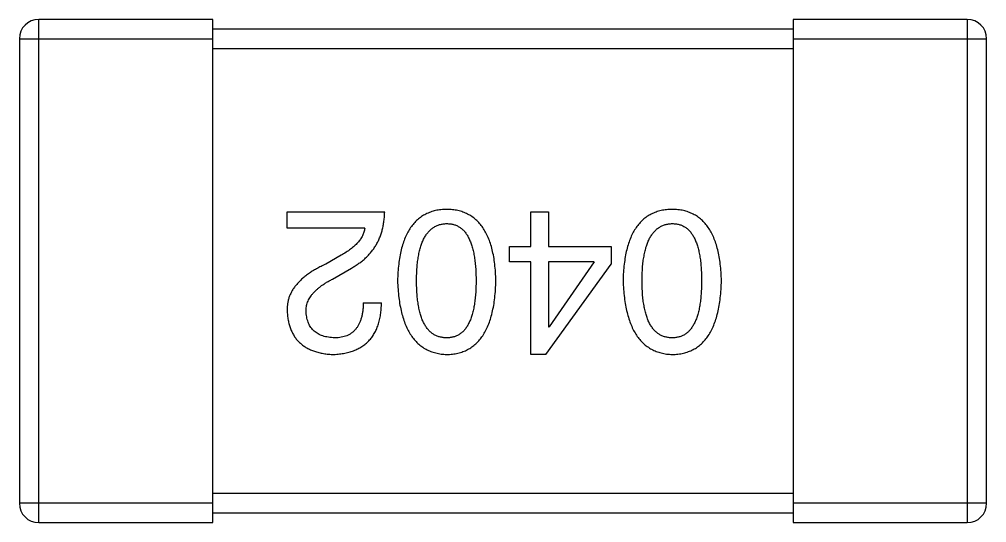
# Model space of a CAD drawing. Header units: millimetres. Extents: x -67 to 102, y -58 to 29.
# Drawn here: x 60.265 to 61.265, y 0.212 to 0.732 of the extents above; entities that cross this region are included whole.
import ezdxf

# ---------------------------------------------------------------- set-up
doc = ezdxf.new("R2010")
doc.units = ezdxf.units.MM
doc.header["$LTSCALE"] = 1.21
doc.header["$MEASUREMENT"] = 0
doc.layers.get('0').update_dxf_attribs({"linetype": 'CONTINUOUS'})

msp = doc.modelspace()

# ---------------------------------------------------------------- linework, layer by layer
at = {"color": 7, "linetype": 'Continuous'}
for p, q in [((60.2852, 0.2117), (60.2852, 0.7317)), ((60.4652, 0.7317), (60.2852, 0.7317)), ((60.4652, 0.2117), (60.4652, 0.7317)), ((61.0652, 0.7317), (61.0652, 0.2117)), ((61.2452, 0.7317), (61.0652, 0.7317)), ((61.2452, 0.7317), (61.2452, 0.2117)), ((61.0652, 0.7217), (60.4652, 0.7217)), ((60.2652, 0.7117), (60.2652, 0.2317)), ((60.2652, 0.7117), (60.4652, 0.7117)), ((61.0652, 0.7117), (61.2652, 0.7117)), ((61.2652, 0.2317), (61.2652, 0.7117)), ((60.4652, 0.7017), (61.0652, 0.7017)), ((60.5421, 0.5158), (60.5421, 0.533)), ((60.5421, 0.533), (60.6429, 0.533)), ((60.7941, 0.4969), (60.7941, 0.533)), ((60.7941, 0.533), (60.8121, 0.533)), ((60.8121, 0.533), (60.8121, 0.4969)), ((60.6224, 0.5158), (60.5421, 0.5158)), ((60.7719, 0.4813), (60.7719, 0.4969)), ((60.7719, 0.4969), (60.7941, 0.4969)), ((60.8121, 0.4969), (60.8769, 0.4969)), ((60.8769, 0.4969), (60.8769, 0.4789)), ((60.5978, 0.4879), (60.5822, 0.4789)), ((60.7941, 0.4813), (60.7719, 0.4813)), ((60.7941, 0.3854), (60.7941, 0.4813)), ((60.8121, 0.4813), (60.8121, 0.4141)), ((60.8596, 0.4813), (60.8121, 0.4813)), ((60.8596, 0.4813), (60.8129, 0.4141)), ((60.5888, 0.4633), (60.6085, 0.4748)), ((60.8096, 0.3854), (60.8769, 0.4789)), ((60.6208, 0.4387), (60.6396, 0.4387)), ((60.8121, 0.4141), (60.8129, 0.4141)), ((60.8096, 0.3854), (60.7941, 0.3854)), ((61.0652, 0.2417), (60.4652, 0.2417)), ((60.4652, 0.2317), (60.2652, 0.2317)), ((61.2652, 0.2317), (61.0652, 0.2317)), ((60.4652, 0.2217), (61.0652, 0.2217)), ((60.2852, 0.2117), (60.4652, 0.2117)), ((61.0652, 0.2117), (61.2452, 0.2117))]:
    msp.add_line(p, q, dxfattribs=at)
for centre, start, end in [((60.2852, 0.7117), 90, 180), ((61.2452, 0.7117), 0, 90), ((60.2852, 0.2317), 180, 270), ((61.2452, 0.2317), 270, 0)]:
    msp.add_arc(centre, 0.02, start, end, dxfattribs=at)
for points, knots in [([(60.6085, 0.4748), (60.6098, 0.4755), (60.6125, 0.477), (60.6163, 0.4796), (60.6199, 0.4822), (60.6232, 0.4851), (60.6263, 0.4882), (60.6291, 0.4914), (60.6316, 0.4947), (60.6339, 0.4983), (60.636, 0.502), (60.6377, 0.506), (60.6392, 0.51), (60.6405, 0.5143), (60.6415, 0.5187), (60.6422, 0.5233), (60.6427, 0.5281), (60.6428, 0.5313), (60.6429, 0.533)], [0, 0, 0, 0, 0.065828, 0.130094, 0.192451, 0.254037, 0.313974, 0.373757, 0.433048, 0.492243, 0.551902, 0.611758, 0.672678, 0.734814, 0.798569, 0.863693, 0.930488, 1, 1, 1, 1]), ([(60.707, 0.5354), (60.705, 0.5353), (60.7011, 0.5352), (60.6955, 0.5342), (60.6903, 0.5327), (60.6854, 0.5306), (60.6808, 0.528), (60.6767, 0.5247), (60.6729, 0.5209), (60.6696, 0.5166), (60.6666, 0.5116), (60.664, 0.5062), (60.6617, 0.5001), (60.6599, 0.4935), (60.6583, 0.4863), (60.6573, 0.4786), (60.6565, 0.4703), (60.6563, 0.4646), (60.6562, 0.4617)], [0, 0, 0, 0, 0.059134, 0.115603, 0.169236, 0.221572, 0.273254, 0.32474, 0.377319, 0.431815, 0.488555, 0.548609, 0.612242, 0.680182, 0.75251, 0.829782, 0.91231, 1, 1, 1, 1]), ([(60.7578, 0.4617), (60.7577, 0.4646), (60.7575, 0.4703), (60.7568, 0.4786), (60.7557, 0.4863), (60.7541, 0.4935), (60.7523, 0.5001), (60.75, 0.5061), (60.7474, 0.5117), (60.7444, 0.5166), (60.7411, 0.521), (60.7373, 0.5247), (60.7332, 0.528), (60.7287, 0.5306), (60.7238, 0.5327), (60.7185, 0.5342), (60.7129, 0.5352), (60.709, 0.5353), (60.707, 0.5354)], [0, 0, 0, 0, 0.087693, 0.170223, 0.247496, 0.319826, 0.387768, 0.451403, 0.511459, 0.568358, 0.622671, 0.675251, 0.726739, 0.778422, 0.830759, 0.884394, 0.940865, 1, 1, 1, 1]), ([(60.9402, 0.5354), (60.9382, 0.5353), (60.9343, 0.5352), (60.9287, 0.5342), (60.9234, 0.5327), (60.9185, 0.5306), (60.914, 0.528), (60.9098, 0.5247), (60.9061, 0.5209), (60.9027, 0.5166), (60.8997, 0.5116), (60.8971, 0.5062), (60.8949, 0.5001), (60.893, 0.4935), (60.8915, 0.4863), (60.8904, 0.4786), (60.8896, 0.4703), (60.8894, 0.4646), (60.8893, 0.4617)], [0, 0, 0, 0, 0.059134, 0.115603, 0.169236, 0.221572, 0.273254, 0.32474, 0.377319, 0.431815, 0.488555, 0.548609, 0.612242, 0.680182, 0.75251, 0.829782, 0.91231, 1, 1, 1, 1]), ([(60.991, 0.4617), (60.9909, 0.4646), (60.9907, 0.4703), (60.9899, 0.4786), (60.9888, 0.4863), (60.9873, 0.4935), (60.9854, 0.5001), (60.9832, 0.5061), (60.9806, 0.5117), (60.9776, 0.5166), (60.9742, 0.521), (60.9705, 0.5247), (60.9663, 0.528), (60.9618, 0.5306), (60.9569, 0.5327), (60.9517, 0.5342), (60.946, 0.5352), (60.9421, 0.5353), (60.9402, 0.5354)], [0, 0, 0, 0, 0.087693, 0.170223, 0.247496, 0.319826, 0.387768, 0.451403, 0.511459, 0.568358, 0.622671, 0.675251, 0.726739, 0.778422, 0.830759, 0.884394, 0.940865, 1, 1, 1, 1]), ([(60.6759, 0.4617), (60.6759, 0.464), (60.6759, 0.4686), (60.6763, 0.4752), (60.6769, 0.4813), (60.6777, 0.487), (60.6788, 0.4923), (60.6801, 0.4972), (60.6817, 0.5015), (60.6835, 0.5055), (60.6856, 0.509), (60.6879, 0.512), (60.6905, 0.5146), (60.6933, 0.5167), (60.6964, 0.5184), (60.6997, 0.5197), (60.7033, 0.5204), (60.7057, 0.5206), (60.707, 0.5207)], [0, 0, 0, 0, 0.094834, 0.184067, 0.267029, 0.344713, 0.417334, 0.484367, 0.546941, 0.604717, 0.65953, 0.710539, 0.759381, 0.806382, 0.853027, 0.900623, 0.949121, 1, 1, 1, 1]), ([(60.707, 0.5207), (60.7082, 0.5206), (60.7106, 0.5205), (60.7141, 0.5199), (60.7174, 0.5187), (60.7203, 0.517), (60.7231, 0.515), (60.7256, 0.5124), (60.7278, 0.5094), (60.7298, 0.5059), (60.7316, 0.5019), (60.7332, 0.4975), (60.7344, 0.4927), (60.7355, 0.4874), (60.7363, 0.4816), (60.7369, 0.4754), (60.7373, 0.4687), (60.7373, 0.464), (60.7373, 0.4617)], [0, 0, 0, 0, 0.049766, 0.097012, 0.143225, 0.188786, 0.235079, 0.282962, 0.333687, 0.387747, 0.445963, 0.508657, 0.576545, 0.649868, 0.72822, 0.812712, 0.903543, 1, 1, 1, 1]), ([(60.909, 0.4617), (60.909, 0.464), (60.9091, 0.4686), (60.9094, 0.4752), (60.91, 0.4813), (60.9109, 0.487), (60.912, 0.4923), (60.9133, 0.4972), (60.9148, 0.5015), (60.9167, 0.5055), (60.9188, 0.509), (60.9211, 0.512), (60.9236, 0.5146), (60.9265, 0.5167), (60.9295, 0.5184), (60.9329, 0.5197), (60.9364, 0.5204), (60.9389, 0.5206), (60.9402, 0.5207)], [0, 0, 0, 0, 0.094834, 0.184067, 0.267029, 0.344713, 0.417334, 0.484367, 0.546941, 0.604717, 0.65953, 0.710539, 0.759381, 0.806382, 0.853027, 0.900623, 0.949121, 1, 1, 1, 1]), ([(60.9402, 0.5207), (60.9414, 0.5206), (60.9438, 0.5205), (60.9473, 0.5199), (60.9505, 0.5187), (60.9535, 0.517), (60.9562, 0.515), (60.9588, 0.5124), (60.961, 0.5094), (60.963, 0.5059), (60.9648, 0.5019), (60.9663, 0.4975), (60.9676, 0.4927), (60.9687, 0.4874), (60.9695, 0.4816), (60.97, 0.4754), (60.9704, 0.4687), (60.9705, 0.464), (60.9705, 0.4617)], [0, 0, 0, 0, 0.049766, 0.097012, 0.143225, 0.188786, 0.235079, 0.282962, 0.333687, 0.387747, 0.445963, 0.508657, 0.576545, 0.649868, 0.72822, 0.812712, 0.903543, 1, 1, 1, 1]), ([(60.6224, 0.5158), (60.6221, 0.5145), (60.6216, 0.5118), (60.62, 0.5081), (60.6178, 0.5044), (60.615, 0.5009), (60.6116, 0.4974), (60.6076, 0.4941), (60.6029, 0.4909), (60.5996, 0.4889), (60.5978, 0.4879)], [0, 0, 0, 0, 0.103034, 0.208166, 0.318255, 0.434664, 0.559728, 0.695394, 0.841708, 1, 1, 1, 1]), ([(60.5822, 0.4789), (60.5805, 0.4781), (60.5772, 0.4766), (60.5725, 0.4741), (60.5681, 0.4715), (60.5641, 0.4688), (60.5604, 0.4661), (60.557, 0.4632), (60.554, 0.4602), (60.5513, 0.4572), (60.5489, 0.4541), (60.5469, 0.4509), (60.5453, 0.4476), (60.5439, 0.4442), (60.5429, 0.4407), (60.5423, 0.4371), (60.542, 0.4334), (60.542, 0.4309), (60.5421, 0.4297)], [0, 0, 0, 0, 0.082731, 0.161257, 0.236138, 0.307554, 0.375712, 0.440848, 0.502916, 0.562567, 0.619798, 0.675716, 0.73039, 0.78386, 0.837315, 0.890547, 0.944917, 1, 1, 1, 1]), ([(60.5617, 0.4289), (60.5617, 0.4297), (60.5616, 0.4313), (60.5618, 0.4337), (60.5622, 0.4361), (60.5628, 0.4384), (60.5637, 0.4407), (60.5648, 0.443), (60.5661, 0.4452), (60.5677, 0.4473), (60.5695, 0.4495), (60.5716, 0.4516), (60.5739, 0.4536), (60.5764, 0.4557), (60.5791, 0.4576), (60.5821, 0.4596), (60.5854, 0.4615), (60.5876, 0.4627), (60.5888, 0.4633)], [0, 0, 0, 0, 0.052237, 0.103888, 0.155485, 0.207395, 0.259864, 0.31356, 0.369176, 0.4266, 0.486836, 0.550048, 0.61567, 0.685271, 0.75824, 0.834614, 0.915635, 1, 1, 1, 1]), ([(60.6562, 0.4617), (60.6563, 0.4586), (60.6566, 0.4528), (60.6574, 0.4443), (60.6586, 0.4364), (60.6602, 0.4291), (60.6621, 0.4223), (60.6643, 0.4161), (60.667, 0.4104), (60.67, 0.4053), (60.6734, 0.4008), (60.6771, 0.3969), (60.6812, 0.3935), (60.6857, 0.3907), (60.6905, 0.3885), (60.6957, 0.3869), (60.7012, 0.3858), (60.705, 0.3856), (60.707, 0.3854)], [0, 0, 0, 0, 0.088475, 0.171606, 0.249595, 0.322626, 0.391327, 0.455765, 0.516374, 0.573675, 0.628522, 0.681161, 0.732559, 0.783563, 0.83504, 0.887639, 0.942585, 1, 1, 1, 1]), ([(60.707, 0.4026), (60.7057, 0.4027), (60.7033, 0.4028), (60.6997, 0.4035), (60.6964, 0.4046), (60.6933, 0.4062), (60.6905, 0.4084), (60.6879, 0.4109), (60.6856, 0.414), (60.6835, 0.4174), (60.6817, 0.4214), (60.6801, 0.4258), (60.6788, 0.4306), (60.6777, 0.436), (60.6769, 0.4417), (60.6763, 0.448), (60.6759, 0.4547), (60.6759, 0.4593), (60.6759, 0.4617)], [0, 0, 0, 0, 0.050604, 0.098688, 0.145699, 0.191791, 0.238625, 0.286717, 0.337546, 0.391814, 0.449755, 0.512106, 0.579685, 0.652048, 0.730262, 0.814146, 0.904281, 1, 1, 1, 1]), ([(60.7373, 0.4617), (60.7373, 0.4593), (60.7373, 0.4547), (60.7369, 0.448), (60.7363, 0.4417), (60.7355, 0.436), (60.7344, 0.4307), (60.7332, 0.4258), (60.7316, 0.4214), (60.7298, 0.4175), (60.7278, 0.414), (60.7256, 0.4109), (60.7231, 0.4084), (60.7203, 0.4063), (60.7173, 0.4046), (60.7141, 0.4035), (60.7106, 0.4028), (60.7082, 0.4027), (60.707, 0.4026)], [0, 0, 0, 0, 0.096452, 0.187278, 0.271765, 0.350519, 0.423437, 0.491321, 0.554011, 0.612224, 0.666281, 0.717003, 0.764884, 0.811423, 0.856783, 0.902993, 0.950236, 1, 1, 1, 1]), ([(60.707, 0.3854), (60.709, 0.3855), (60.7129, 0.3857), (60.7185, 0.3867), (60.7238, 0.3883), (60.7287, 0.3904), (60.7332, 0.3931), (60.7373, 0.3965), (60.7411, 0.4004), (60.7444, 0.4049), (60.7474, 0.41), (60.75, 0.4157), (60.7523, 0.4219), (60.7541, 0.4288), (60.7557, 0.4362), (60.7568, 0.4441), (60.7575, 0.4527), (60.7577, 0.4586), (60.7578, 0.4617)], [0, 0, 0, 0, 0.057911, 0.113262, 0.165956, 0.217443, 0.268511, 0.319665, 0.372, 0.426129, 0.483365, 0.543779, 0.607756, 0.676562, 0.749704, 0.827713, 0.911177, 1, 1, 1, 1]), ([(60.8893, 0.4617), (60.8895, 0.4586), (60.8897, 0.4528), (60.8906, 0.4443), (60.8918, 0.4364), (60.8933, 0.4291), (60.8952, 0.4223), (60.8975, 0.4161), (60.9001, 0.4104), (60.9031, 0.4053), (60.9065, 0.4008), (60.9102, 0.3969), (60.9143, 0.3935), (60.9188, 0.3907), (60.9236, 0.3885), (60.9288, 0.3869), (60.9344, 0.3858), (60.9382, 0.3856), (60.9402, 0.3854)], [0, 0, 0, 0, 0.088475, 0.171606, 0.249595, 0.322626, 0.391327, 0.455765, 0.516374, 0.573675, 0.628522, 0.681161, 0.732559, 0.783563, 0.83504, 0.887639, 0.942585, 1, 1, 1, 1]), ([(60.9402, 0.4026), (60.9389, 0.4027), (60.9364, 0.4028), (60.9329, 0.4035), (60.9295, 0.4046), (60.9265, 0.4062), (60.9237, 0.4084), (60.9211, 0.4109), (60.9188, 0.414), (60.9167, 0.4174), (60.9149, 0.4214), (60.9133, 0.4258), (60.912, 0.4306), (60.9109, 0.436), (60.91, 0.4417), (60.9094, 0.448), (60.9091, 0.4547), (60.909, 0.4593), (60.909, 0.4617)], [0, 0, 0, 0, 0.050604, 0.098688, 0.145699, 0.191791, 0.238625, 0.286717, 0.337546, 0.391814, 0.449755, 0.512106, 0.579685, 0.652048, 0.730262, 0.814146, 0.904281, 1, 1, 1, 1]), ([(60.9402, 0.3854), (60.9421, 0.3855), (60.946, 0.3857), (60.9517, 0.3867), (60.9569, 0.3883), (60.9618, 0.3904), (60.9663, 0.3931), (60.9705, 0.3965), (60.9742, 0.4004), (60.9776, 0.4049), (60.9806, 0.41), (60.9832, 0.4157), (60.9854, 0.4219), (60.9873, 0.4288), (60.9888, 0.4362), (60.9899, 0.4441), (60.9907, 0.4527), (60.9909, 0.4586), (60.991, 0.4617)], [0, 0, 0, 0, 0.057911, 0.113262, 0.165956, 0.217443, 0.268511, 0.319665, 0.372, 0.426129, 0.483365, 0.543779, 0.607756, 0.676562, 0.749704, 0.827713, 0.911177, 1, 1, 1, 1]), ([(60.9705, 0.4617), (60.9705, 0.4593), (60.9704, 0.4547), (60.97, 0.448), (60.9695, 0.4417), (60.9687, 0.436), (60.9676, 0.4307), (60.9663, 0.4258), (60.9648, 0.4214), (60.963, 0.4175), (60.961, 0.414), (60.9588, 0.4109), (60.9562, 0.4084), (60.9535, 0.4063), (60.9505, 0.4046), (60.9473, 0.4035), (60.9438, 0.4028), (60.9414, 0.4027), (60.9402, 0.4026)], [0, 0, 0, 0, 0.096452, 0.187278, 0.271765, 0.350519, 0.423437, 0.491321, 0.554011, 0.612224, 0.666281, 0.717003, 0.764884, 0.811423, 0.856783, 0.902993, 0.950236, 1, 1, 1, 1]), ([(60.5888, 0.3854), (60.5908, 0.3855), (60.5947, 0.3857), (60.6004, 0.3865), (60.6057, 0.3877), (60.6107, 0.3893), (60.6152, 0.3912), (60.6194, 0.3936), (60.6232, 0.3963), (60.6266, 0.3995), (60.6296, 0.4031), (60.6322, 0.407), (60.6344, 0.4113), (60.6362, 0.4161), (60.6377, 0.4212), (60.6387, 0.4267), (60.6394, 0.4326), (60.6395, 0.4366), (60.6396, 0.4387)], [0, 0, 0, 0, 0.07282, 0.141057, 0.2062, 0.267672, 0.326735, 0.383519, 0.439188, 0.494454, 0.549628, 0.605958, 0.66397, 0.72402, 0.787502, 0.854127, 0.925065, 1, 1, 1, 1]), ([(60.6208, 0.4387), (60.6207, 0.4373), (60.6206, 0.4344), (60.6202, 0.4303), (60.6196, 0.4265), (60.6187, 0.423), (60.6176, 0.4197), (60.6163, 0.4168), (60.6148, 0.4141), (60.613, 0.4117), (60.6111, 0.4095), (60.6089, 0.4077), (60.6065, 0.4061), (60.6038, 0.4048), (60.601, 0.4039), (60.5979, 0.4032), (60.5947, 0.4027), (60.5924, 0.4027), (60.5912, 0.4026)], [0, 0, 0, 0, 0.082594, 0.15978, 0.232961, 0.301462, 0.365595, 0.426678, 0.484662, 0.540809, 0.595146, 0.648401, 0.702272, 0.757102, 0.813447, 0.872233, 0.934055, 1, 1, 1, 1]), ([(60.5421, 0.4297), (60.5422, 0.428), (60.5425, 0.4247), (60.5433, 0.4199), (60.5444, 0.4154), (60.5458, 0.4113), (60.5476, 0.4074), (60.5497, 0.4038), (60.5521, 0.4006), (60.5549, 0.3977), (60.558, 0.395), (60.5615, 0.3927), (60.5652, 0.3907), (60.5693, 0.389), (60.5737, 0.3877), (60.5785, 0.3866), (60.5835, 0.3858), (60.587, 0.3856), (60.5888, 0.3854)], [0, 0, 0, 0, 0.070688, 0.137741, 0.201612, 0.262778, 0.321223, 0.378455, 0.434411, 0.490146, 0.546362, 0.603392, 0.662208, 0.723401, 0.787372, 0.85442, 0.925153, 1, 1, 1, 1]), ([(60.5912, 0.4026), (60.5901, 0.4027), (60.5879, 0.4028), (60.5847, 0.4032), (60.5818, 0.4038), (60.579, 0.4045), (60.5764, 0.4055), (60.574, 0.4067), (60.5719, 0.408), (60.5699, 0.4095), (60.5682, 0.4113), (60.5666, 0.4133), (60.5653, 0.4154), (60.5641, 0.4177), (60.5633, 0.4202), (60.5625, 0.4229), (60.562, 0.4258), (60.5618, 0.4279), (60.5617, 0.4289)], [0, 0, 0, 0, 0.076112, 0.148436, 0.216883, 0.281466, 0.34298, 0.402356, 0.459881, 0.51546, 0.571111, 0.62658, 0.683162, 0.741007, 0.801404, 0.863825, 0.930544, 1, 1, 1, 1])]:
    msp.add_open_spline(points, degree=3, knots=knots, dxfattribs=at)

doc.saveas('drawing.dxf')
